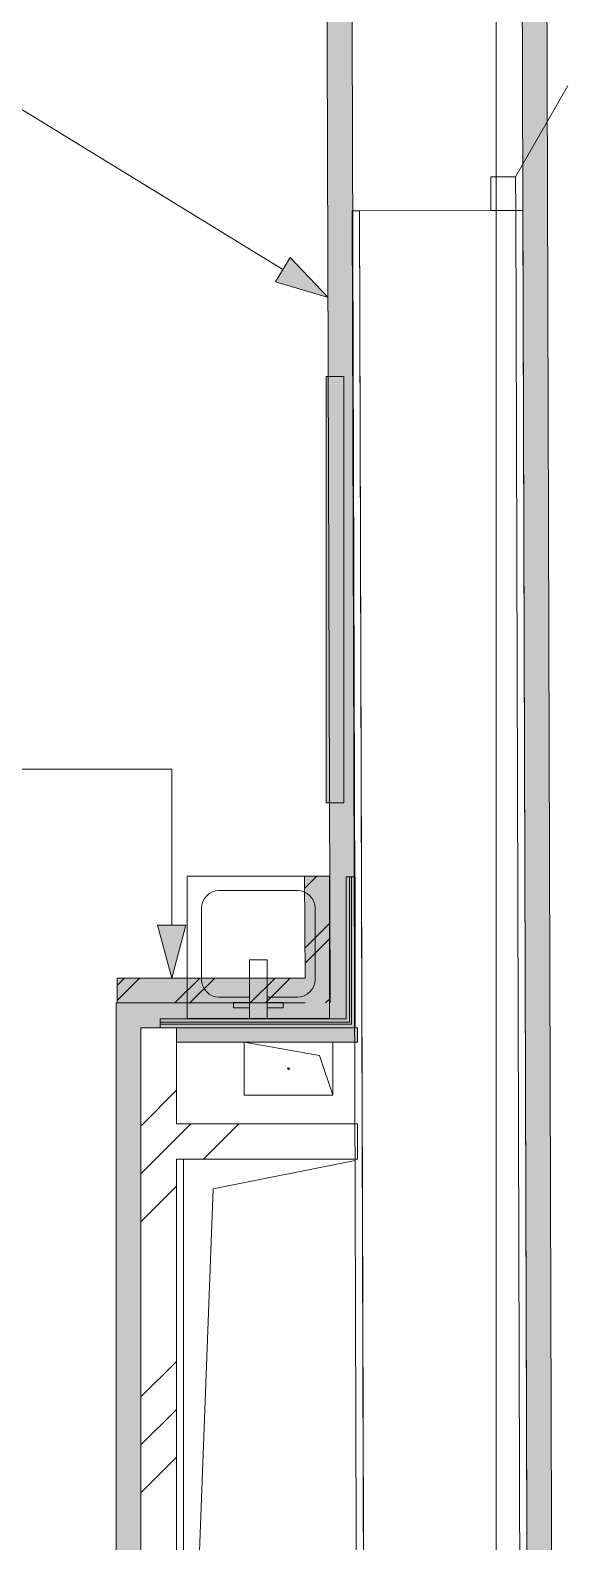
# Model space of a CAD drawing. Header units: millimetres. Extents: x 0 to 1189, y 0 to 841.
# Drawn here: x 290.56 to 305.68, y 588.15 to 630.71 of the extents above; entities that cross this region are included whole.
import ezdxf

# ---------------------------------------------------------------- set-up
doc = ezdxf.new("R2010")
doc.units = ezdxf.units.MM

msp = doc.modelspace()

# ---------------------------------------------------------------- hatches: boundary and pattern name
at = {"true_color": 0xf1d696}
h = msp.add_hatch(color=41, dxfattribs=at)
h.dxf.hatch_style = 2
h.paths.add_polyline_path([(298.850457, 651.256766), (299.550458, 651.256766), (299.697458, 603.319692), (298.997457, 603.319692)])
h = msp.add_hatch(color=41, dxfattribs=at)
h.dxf.hatch_style = 2
h.paths.add_polyline_path([(305.511467, 494.621526), (304.811466, 494.621526), (304.343465, 651.257766), (305.043466, 651.257766)])
at = {"true_color": 0x0077b0}
h = msp.add_hatch(color=144, dxfattribs=at)
h.dxf.hatch_style = 2
h.paths.add_polyline_path([(298.936457, 623.186723), (297.454454, 623.626723), (297.872455, 624.308724)])
at = {"true_color": 0x999999}
h = msp.add_hatch(color=253, dxfattribs=at)
h.dxf.hatch_style = 2
h.paths.add_polyline_path([(299.384457, 608.956701), (298.884457, 608.956701), (298.884457, 620.956719), (299.384457, 620.956719)])
at = {"true_color": 0xfd8379}
h = msp.add_hatch(color=11, dxfattribs=at)
h.dxf.hatch_style = 2
h.paths.add_polyline_path([(298.274456, 606.880698), (298.974457, 606.885698), (298.997457, 603.319692), (298.297456, 603.319692)])
at = {"true_color": 0x0077b0}
h = msp.add_hatch(color=144, dxfattribs=at)
h.dxf.hatch_style = 2
h.paths.add_polyline_path([(294.53745, 604.019694), (294.137449, 605.512696), (294.937451, 605.512696)])
at = {"true_color": 0xfd8379}
h = msp.add_hatch(color=11, dxfattribs=at)
h.dxf.hatch_style = 2
h.paths.add_polyline_path([(298.292456, 604.019694), (298.297456, 603.319692), (292.997448, 603.319692), (292.997448, 604.019694)])
at = {"true_color": 0xf1d696}
h = msp.add_hatch(color=41, dxfattribs=at)
h.dxf.hatch_style = 2
h.paths.add_polyline_path([(292.970448, 603.319692), (293.670449, 603.319692), (293.670449, 602.619691)])
h = msp.add_hatch(color=41, dxfattribs=at)
h.dxf.hatch_style = 2
h.paths.add_polyline_path([(292.970448, 602.619691), (292.970448, 603.319692), (293.670449, 602.619691)])
h = msp.add_hatch(color=41, dxfattribs=at)
h.dxf.hatch_style = 2
h.paths.add_polyline_path([(298.997457, 603.319692), (298.999457, 602.619691), (293.670449, 602.619691), (293.670449, 603.319692)])
h = msp.add_hatch(color=41, dxfattribs=at)
h.dxf.hatch_style = 2
h.paths.add_polyline_path([(298.997457, 603.319692), (299.697458, 603.319692), (299.699458, 602.619691)])
h = msp.add_hatch(color=41, dxfattribs=at)
h.dxf.hatch_style = 2
h.paths.add_polyline_path([(299.699458, 602.619691), (298.999457, 602.619691), (298.997457, 603.319692)])
h = msp.add_hatch(color=41, dxfattribs=at)
h.dxf.hatch_style = 2
h.paths.add_polyline_path([(292.970448, 602.619691), (293.670449, 602.619691), (293.670449, 573.571647), (292.970448, 573.571647)])
h = msp.add_hatch(color=7)
h.dxf.hatch_style = 2
h.paths.add_polyline_path([(294.67045, 602.219691), (294.67045, 602.619691), (299.770458, 602.619691), (299.770458, 602.219691)])

# ---------------------------------------------------------------- linework, layer by layer
at = {"color": 7, "lineweight": 0}
for points in [[(303.672464, 237.628134), (303.672464, 730.151886)], [(299.697458, 603.319692), (299.547458, 651.956767)], [(298.850457, 651.256766), (298.997457, 603.319692)], [(304.343465, 651.257766), (304.813466, 493.921525)], [(305.511467, 494.621526), (305.043466, 651.257766)], [(304.216465, 626.583728), (305.684467, 629.143732)], [(304.216465, 626.583728), (303.516464, 626.581728)], [(303.516464, 626.581728), (303.519464, 625.631727)], [(304.219465, 625.633727), (304.216465, 626.583728)], [(299.819458, 625.620727), (299.620458, 625.620727)], [(299.620458, 625.620727), (299.740458, 585.321665)], [(303.519464, 625.631727), (299.819458, 625.620727)], [(299.819458, 625.620727), (300.013458, 560.901628)], [(299.940458, 585.322665), (299.820458, 625.620727)], [(303.519464, 625.631727), (304.219465, 625.633727)], [(304.419465, 625.634727), (304.219465, 625.633727)], [(304.219465, 625.633727), (304.413465, 560.914628)], [(304.613465, 560.914628), (304.419465, 625.634727)], [(294.974451, 606.885698), (294.974451, 602.885692)], [(298.974457, 606.885698), (294.974451, 606.885698)], [(294.974451, 606.885698), (298.974457, 606.885698)], [(294.974451, 602.885692), (294.974451, 606.885698)], [(298.974457, 606.885698), (298.274456, 606.880698)], [(298.997457, 603.319692), (298.974457, 606.885698)], [(298.974457, 602.885692), (298.974457, 606.885698)], [(298.974457, 606.885698), (298.974457, 602.885692)], [(295.374451, 605.985697), (295.384615, 606.086423), (295.413764, 606.180259), (295.459881, 606.265189), (295.520951, 606.339197), (295.594959, 606.400267), (295.679889, 606.446385), (295.773725, 606.475533), (295.874452, 606.485697)], [(295.874452, 606.485697), (298.074455, 606.485697)], [(298.074455, 606.485697), (298.175182, 606.475533), (298.269018, 606.446385), (298.353948, 606.400267), (298.427956, 606.339197), (298.489026, 606.265189), (298.535144, 606.180259), (298.564292, 606.086423), (298.574456, 605.985697)], [(298.274456, 606.880698), (298.292456, 604.019694)], [(298.276456, 606.545697), (298.613456, 606.882698)], [(299.449457, 606.869698), (299.449457, 602.869692)], [(299.699458, 606.869698), (299.449457, 606.869698)], [(299.539458, 602.779692), (299.539458, 606.869698)], [(299.599458, 602.719692), (299.599458, 606.869698)], [(299.699458, 602.619691), (299.699458, 606.869698)], [(295.374451, 603.985693), (295.374451, 605.985697)], [(298.574456, 605.985697), (298.574456, 603.985693)], [(298.287456, 604.859695), (298.982457, 605.554696)], [(298.289456, 604.437694), (298.985457, 605.133695)], [(296.724453, 604.535694), (296.724453, 602.885692)], [(297.224454, 604.535694), (296.724453, 604.535694)], [(297.224454, 602.885692), (297.224454, 604.535694)], [(292.997448, 603.387693), (293.629449, 604.019694)], [(292.997448, 603.811693), (293.205448, 604.019694)], [(298.292456, 604.019694), (292.997448, 604.019694)], [(292.997448, 604.019694), (292.997448, 603.319692)], [(294.62645, 603.319692), (295.326451, 604.019694)], [(295.050451, 603.319692), (295.750452, 604.019694)], [(295.874452, 603.485693), (295.773725, 603.495857), (295.679889, 603.525005), (295.594959, 603.571123), (295.520951, 603.632193), (295.459881, 603.706201), (295.413764, 603.791131), (295.384615, 603.884967), (295.374451, 603.985693)], [(296.747453, 603.319692), (297.447454, 604.019694)], [(297.172454, 603.319692), (297.872455, 604.019694)], [(298.574456, 603.985693), (298.564292, 603.884967), (298.535144, 603.791131), (298.489026, 603.706201), (298.427956, 603.632193), (298.353948, 603.571123), (298.269018, 603.525005), (298.175182, 603.495857), (298.074455, 603.485693)], [(296.724453, 603.485693), (295.874452, 603.485693)], [(298.074455, 603.485693), (297.224454, 603.485693)], [(292.970448, 603.319692), (293.670449, 603.319692)], [(292.970448, 603.319692), (292.970448, 573.571647)], [(292.997448, 603.319692), (298.297456, 603.319692)], [(298.297456, 603.319692), (293.670449, 603.319692)], [(296.274453, 603.335692), (296.274453, 603.185692)], [(296.724453, 603.335692), (296.274453, 603.335692)], [(296.274453, 603.185692), (296.724453, 603.185692)], [(297.224454, 603.335692), (297.674455, 603.335692)], [(297.674455, 603.185692), (297.224454, 603.185692)], [(297.674455, 603.335692), (297.674455, 603.185692)], [(298.869457, 603.319692), (298.996457, 603.446693)], [(299.699458, 602.619691), (299.697458, 603.319692)], [(299.449457, 602.869692), (294.210449, 602.869692)], [(294.210449, 602.869692), (294.210449, 602.619691)], [(299.539458, 602.779692), (294.210449, 602.779692)], [(299.599458, 602.719692), (294.210449, 602.719692)], [(294.974451, 602.885692), (298.974457, 602.885692)], [(298.974457, 602.885692), (294.974451, 602.885692)], [(293.670449, 602.619691), (293.670449, 571.371644)], [(294.67045, 602.619691), (293.670449, 602.619691)], [(293.670449, 573.571647), (293.670449, 602.619691)], [(293.670449, 602.619691), (299.699458, 602.619691)], [(294.67045, 602.619691), (299.699458, 602.619691)], [(294.67045, 599.919687), (294.67045, 602.619691)], [(294.67045, 602.219691), (299.770458, 602.219691)], [(296.574453, 600.719688), (296.574453, 602.219691)], [(296.574453, 602.219691), (298.699456, 601.84469)], [(296.574453, 602.219691), (296.574453, 600.719688)], [(299.074457, 602.219691), (299.074457, 600.719688)], [(299.074457, 600.719688), (299.074457, 602.219691)], [(299.770458, 602.619691), (299.699458, 602.619691)], [(299.770458, 602.219691), (299.770458, 602.619691)], [(298.699456, 601.84469), (299.074457, 600.719688)], [(297.824455, 601.44469), (297.799455, 601.46969), (297.824455, 601.49469)], [(297.799455, 601.46969), (297.817455, 601.49369)], [(297.824455, 601.44469), (297.802455, 601.45769)], [(297.824455, 601.49469), (297.849455, 601.46969), (297.824455, 601.44469)], [(297.830455, 601.49369), (297.849455, 601.46969), (297.845455, 601.45769)], [(293.730449, 599.919687), (294.67045, 600.860689)], [(299.074457, 600.719688), (296.574453, 600.719688)], [(296.574453, 600.719688), (299.074457, 600.719688)], [(293.670449, 599.860687), (293.730449, 599.919687)], [(294.67045, 599.510687), (295.079451, 599.919687)], [(299.770458, 599.919687), (294.67045, 599.919687)], [(295.428451, 598.919686), (296.428453, 599.919687)], [(299.770458, 598.919686), (299.770458, 599.919687)], [(293.670449, 598.510685), (294.67045, 599.510687)], [(294.67045, 571.371644), (294.67045, 598.919686)], [(294.67045, 598.919686), (299.770458, 598.919686)], [(294.87245, 575.919651), (294.87245, 598.919686)], [(294.87245, 598.919686), (294.87245, 575.919651)], [(295.705452, 598.086684), (299.700458, 598.885686)], [(293.670449, 597.161683), (294.67045, 598.161685)], [(294.87245, 575.919651), (295.705452, 598.086684)], [(293.670449, 592.227675), (294.67045, 593.227677)], [(293.670449, 590.877673), (294.67045, 591.877675)], [(293.670449, 589.528671), (294.67045, 590.528673)]]:
    msp.add_lwpolyline(points, dxfattribs=at)
at = {"color": 144, "lineweight": 0, "true_color": 0x0077b0}
for points in [[(297.663455, 623.967724), (282.236431, 633.432738)], [(297.454454, 623.626723), (297.872455, 624.308724)], [(298.936457, 623.186723), (297.872455, 624.308724)], [(298.936457, 623.186723), (297.454454, 623.626723)], [(294.53745, 609.905702), (284.537435, 609.905702)], [(294.53745, 605.512696), (294.53745, 609.905702)], [(294.137449, 605.512696), (294.937451, 605.512696)], [(294.53745, 604.019694), (294.137449, 605.512696)], [(294.53745, 604.019694), (294.937451, 605.512696)]]:
    msp.add_lwpolyline(points, dxfattribs=at)
at = {"color": 253, "lineweight": 0, "true_color": 0x999999}
for points in [[(298.884457, 608.956701), (298.884457, 620.956719)], [(298.884457, 620.956719), (299.384457, 620.956719)], [(299.384457, 620.956719), (299.384457, 608.956701)], [(299.384457, 608.956701), (298.884457, 608.956701)]]:
    msp.add_lwpolyline(points, dxfattribs=at)

doc.saveas('drawing.dxf')
